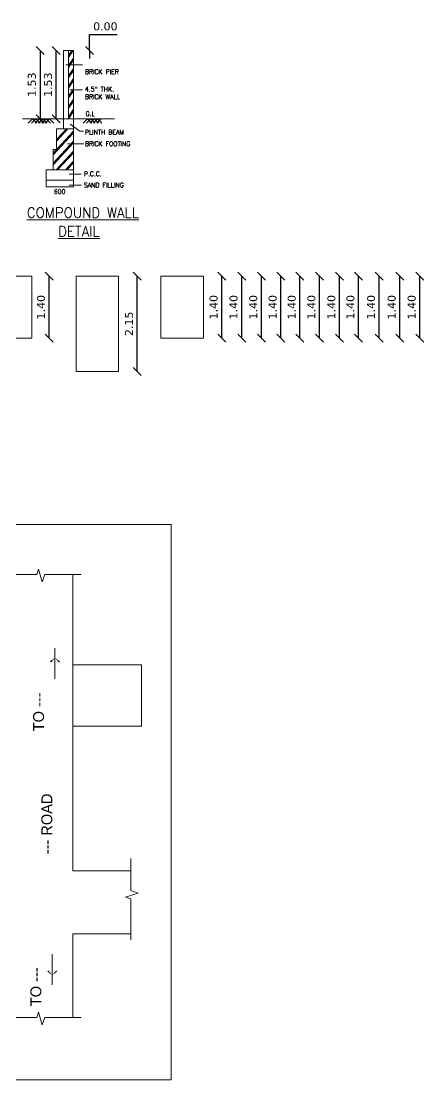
# Model space of a CAD drawing. Header units: metres. Extents: x 617 to 1370, y 693 to 852.
# Drawn here: x 1091.48 to 1100.54, y 694.39 to 718.2 of the extents above; entities that cross this region are included whole.
import ezdxf

# ---------------------------------------------------------------- set-up
doc = ezdxf.new("R2010")
doc.units = ezdxf.units.M
doc.header["$MEASUREMENT"] = 0
doc.header["$PDMODE"] = 2
doc.header["$PDSIZE"] = 50
doc.layers.get('0').update_dxf_attribs({"lineweight": 0})
doc.layers.get('Defpoints').update_dxf_attribs({"lineweight": 0})
for name, color, linetype, lineweight in [('BLK_1_FLR_1_ACROOM_1_LIGHT_VENTILATION_1', 232, 'Continuous', 0), ('BLK_1_FLR_1_ACROOM_2_LIGHT_VENTILATION_1', 232, 'Continuous', 0), ('BLK_1_FLR_1_ACROOM_2_LIGHT_VENTILATION_2', 232, 'Continuous', 0), ('BLK_1_FLR_1_ACROOM_3_LIGHT_VENTILATION_1', 232, 'Continuous', 0), ('BLK_1_FLR_1_ACROOM_4_LIGHT_VENTILATION_1', 232, 'Continuous', 0), ('BLK_1_FLR_1_ACROOM_4_LIGHT_VENTILATION_2', 232, 'Continuous', 0), ('BLK_1_FLR_1_ACROOM_5_LIGHT_VENTILATION_1', 232, 'Continuous', 0), ('BLK_1_FLR_1_ACROOM_5_LIGHT_VENTILATION_2', 232, 'Continuous', 0), ('BLK_1_FLR_1_ACROOM_6_LIGHT_VENTILATION_1', 232, 'Continuous', 0), ('BLK_1_FLR_1_ACROOM_6_LIGHT_VENTILATION_2', 232, 'Continuous', 0), ('BLK_1_FLR_1_ACROOM_6_LIGHT_VENTILATION_3', 232, 'Continuous', 0), ('BLK_1_FLR_1_ROOM_2_LIGHT_VENTILATION_1', 232, 'Continuous', 0), ('BLK_1_FLR_1_ROOM_2_LIGHT_VENTILATION_2', 232, 'Continuous', 0), ('DIM', 3, 'Continuous', 0), ('LOCATION_PLAN', 7, 'Continuous', 0), ('TEXT', 7, 'Continuous', 0), ('wall', 7, 'Continuous', 0)]:
    doc.layers.add(name, color=color, linetype=linetype, lineweight=lineweight)
doc.layers.add('COMPOUNDWALL', color=58, linetype='Continuous')
doc.layers.add('FURN', color=251, linetype='Continuous')
doc.styles.get("Standard").update_dxf_attribs({"font": 'verdana.ttf', "height": 0.18})
doc.styles.add('T', font='ROMAND.shx', dxfattribs={"width": 0.9, "height": 10})
doc.styles.add('T1', font='ROMANS.shx', dxfattribs={"width": 0.96, "height": 4})
doc.styles.add('USA TEXT', font='GOTHIC.TTF', dxfattribs={"width": 0.8})
doc.dimstyles.get("Standard").update_dxf_attribs({"dimscale": 0, "dimtxt": 0.18, "dimasz": 0.18, "dimexe": 0.18, "dimexo": 0.0625, "dimgap": 0.09, "dimtad": 1, "dimtoh": 1, "dimzin": 0, "dimdsep": 46, "dimtxsty": 'Standard', "dimblk": 'OBLIQUE', "dimcen": 0.09, "dimse1": 1, "dimse2": 1, "dimadec": 0, "dimazin": 0, "dimtfac": 1, "dimtofl": 0, "dimtmove": 0, "dimatfit": 3, "dimldrblk": 'OBLIQUE', "dimfxl": 1, "dimtolj": 1, "dimtzin": 0, "dimarcsym": 0})

# ---------------------------------------------------------------- blocks, each defined once
blk = doc.blocks.new('ARROW2')
at = {"layer": 'FURN'}
for points in [[(0, 0, 0, 1.41, 0), (-3.98, 3.98, 1.41, 1.41, 0)], [(0, 0, 0, 1.41, 0), (3.98, 3.98, 1.41, 1.41, 0)]]:
    blk.add_lwpolyline(points, format="xyseb", dxfattribs=at)
blk = doc.blocks.new('_Oblique')
at = {"color": 0, "linetype": 'ByBlock', "lineweight": -2}
blk.add_line((-0.5, -0.5), (0.5, 0.5), dxfattribs=at)
blk = doc.blocks.new('*D313')
at = {"layer": 'COMPOUNDWALL', "color": 0, "lineweight": -2}
blk.add_line((1092.269, 716.007), (1092.269, 717.54), dxfattribs=at)
at = {"layer": 'Defpoints', "color": 0}
for p in [(1092.269, 717.54), (1092.545, 717.54), (1092.545, 716.007)]:
    blk.add_point(p, dxfattribs=at)
at = {"layer": 'COMPOUNDWALL', "color": 0, "lineweight": -2, "xscale": 0.18, "yscale": 0.18, "zscale": 0.18}
for p, rotation in [((1092.269, 717.54), 90), ((1092.269, 716.007), 270)]:
    blk.add_blockref('_Oblique', p, dxfattribs=dict(at, rotation=rotation))
at = {"layer": 'COMPOUNDWALL', "color": 0, "insert": (1092.085, 716.773), "char_height": 0.18, "attachment_point": 5, "rotation": 90}
blk.add_mtext('\\A1;1.53', dxfattribs=at)
blk = doc.blocks.new('*D314')
at = {"layer": 'COMPOUNDWALL', "color": 0, "lineweight": -2}
blk.add_line((1091.905, 717.54), (1091.905, 716.007), dxfattribs=at)
at = {"layer": 'Defpoints', "color": 0}
for p in [(1092.545, 717.54), (1091.905, 716.007), (1092.545, 716.007)]:
    blk.add_point(p, dxfattribs=at)
at = {"layer": 'COMPOUNDWALL', "color": 0, "lineweight": -2, "xscale": 0.18, "yscale": 0.18, "zscale": 0.18}
for p, rotation in [((1091.905, 717.54), 90), ((1091.905, 716.007), 270)]:
    blk.add_blockref('_Oblique', p, dxfattribs=dict(at, rotation=rotation))
at = {"layer": 'COMPOUNDWALL', "color": 0, "insert": (1091.721, 716.773), "char_height": 0.18, "attachment_point": 5, "rotation": 90}
blk.add_mtext('\\A1;1.53', dxfattribs=at)
blk = doc.blocks.new('*D315')
at = {"layer": 'COMPOUNDWALL', "color": 0, "lineweight": -2}
for p, q in [((1093.02, 717.54), (1093.02, 717.9)), ((1093.02, 717.9), (1093.639, 717.9)), ((1093.02, 717.54), (1093.02, 717.36))]:
    blk.add_line(p, q, dxfattribs=at)
at = {"layer": 'Defpoints', "color": 0}
for p in [(1092.545, 717.54), (1092.545, 717.54), (1093.02, 717.54)]:
    blk.add_point(p, dxfattribs=at)
at = {"layer": 'COMPOUNDWALL', "color": 0, "lineweight": -2, "xscale": 0.18, "yscale": 0.18, "zscale": 0.18}
for rotation in [90, 270]:
    blk.add_blockref('_Oblique', (1093.02, 717.54), dxfattribs=dict(at, rotation=rotation))
at = {"layer": 'COMPOUNDWALL', "color": 0, "insert": (1093.375, 718.084), "char_height": 0.18, "attachment_point": 5}
blk.add_mtext('\\A1;0.00', dxfattribs=at)
blk = doc.blocks.new('*D345')
at = {"layer": 'BLK_1_FLR_1_ROOM_2_LIGHT_VENTILATION_1', "color": 0, "lineweight": -2}
blk.add_line((1092.112, 711.07), (1092.112, 712.467), dxfattribs=at)
at = {"layer": 'Defpoints', "color": 0}
for p in [(1091.719, 712.467), (1092.112, 712.467), (1091.719, 711.07)]:
    blk.add_point(p, dxfattribs=at)
at = {"layer": 'BLK_1_FLR_1_ROOM_2_LIGHT_VENTILATION_1', "color": 0, "lineweight": -2, "xscale": 0.18, "yscale": 0.18, "zscale": 0.18}
for p, rotation in [((1092.112, 712.467), 90), ((1092.112, 711.07), 270)]:
    blk.add_blockref('_Oblique', p, dxfattribs=dict(at, rotation=rotation))
at = {"layer": 'BLK_1_FLR_1_ROOM_2_LIGHT_VENTILATION_1', "color": 0, "insert": (1091.928, 711.768), "char_height": 0.18, "attachment_point": 5, "rotation": 90}
blk.add_mtext('\\A1;1.40', dxfattribs=at)
blk = doc.blocks.new('*D346')
at = {"layer": 'BLK_1_FLR_1_ROOM_2_LIGHT_VENTILATION_2', "color": 0, "lineweight": -2}
blk.add_line((1094.093, 710.32), (1094.093, 712.467), dxfattribs=at)
at = {"layer": 'Defpoints', "color": 0}
for p in [(1093.674, 712.467), (1094.093, 712.467), (1093.674, 710.32)]:
    blk.add_point(p, dxfattribs=at)
at = {"layer": 'BLK_1_FLR_1_ROOM_2_LIGHT_VENTILATION_2', "color": 0, "lineweight": -2, "xscale": 0.18, "yscale": 0.18, "zscale": 0.18}
for p, rotation in [((1094.093, 712.467), 90), ((1094.093, 710.32), 270)]:
    blk.add_blockref('_Oblique', p, dxfattribs=dict(at, rotation=rotation))
at = {"layer": 'BLK_1_FLR_1_ROOM_2_LIGHT_VENTILATION_2', "color": 0, "insert": (1093.909, 711.393), "char_height": 0.18, "attachment_point": 5, "rotation": 90}
blk.add_mtext('\\A1;2.15', dxfattribs=at)
blk = doc.blocks.new('*D347')
at = {"layer": 'BLK_1_FLR_1_ACROOM_1_LIGHT_VENTILATION_1', "color": 0, "lineweight": -2}
blk.add_line((1095.995, 711.07), (1095.995, 712.467), dxfattribs=at)
at = {"layer": 'Defpoints', "color": 0}
for p in [(1095.584, 712.467), (1095.995, 712.467), (1095.584, 711.07)]:
    blk.add_point(p, dxfattribs=at)
at = {"layer": 'BLK_1_FLR_1_ACROOM_1_LIGHT_VENTILATION_1', "color": 0, "lineweight": -2, "xscale": 0.18, "yscale": 0.18, "zscale": 0.18}
for p, rotation in [((1095.995, 712.467), 90), ((1095.995, 711.07), 270)]:
    blk.add_blockref('_Oblique', p, dxfattribs=dict(at, rotation=rotation))
at = {"layer": 'BLK_1_FLR_1_ACROOM_1_LIGHT_VENTILATION_1', "color": 0, "insert": (1095.811, 711.768), "char_height": 0.18, "attachment_point": 5, "rotation": 90}
blk.add_mtext('\\A1;1.40', dxfattribs=at)
blk = doc.blocks.new('*D348')
at = {"layer": 'BLK_1_FLR_1_ACROOM_2_LIGHT_VENTILATION_1', "color": 0, "lineweight": -2}
blk.add_line((1096.445, 711.07), (1096.445, 712.467), dxfattribs=at)
at = {"layer": 'Defpoints', "color": 0}
for p in [(1095.584, 712.467), (1096.445, 712.467), (1095.584, 711.07)]:
    blk.add_point(p, dxfattribs=at)
at = {"layer": 'BLK_1_FLR_1_ACROOM_2_LIGHT_VENTILATION_1', "color": 0, "lineweight": -2, "xscale": 0.18, "yscale": 0.18, "zscale": 0.18}
for p, rotation in [((1096.445, 712.467), 90), ((1096.445, 711.07), 270)]:
    blk.add_blockref('_Oblique', p, dxfattribs=dict(at, rotation=rotation))
at = {"layer": 'BLK_1_FLR_1_ACROOM_2_LIGHT_VENTILATION_1', "color": 0, "insert": (1096.261, 711.768), "char_height": 0.18, "attachment_point": 5, "rotation": 90}
blk.add_mtext('\\A1;1.40', dxfattribs=at)
blk = doc.blocks.new('*D349')
at = {"layer": 'BLK_1_FLR_1_ACROOM_2_LIGHT_VENTILATION_2', "color": 0, "lineweight": -2}
blk.add_line((1096.888, 711.07), (1096.888, 712.467), dxfattribs=at)
at = {"layer": 'Defpoints', "color": 0}
for p in [(1095.584, 712.467), (1096.888, 712.467), (1095.584, 711.07)]:
    blk.add_point(p, dxfattribs=at)
at = {"layer": 'BLK_1_FLR_1_ACROOM_2_LIGHT_VENTILATION_2', "color": 0, "lineweight": -2, "xscale": 0.18, "yscale": 0.18, "zscale": 0.18}
for p, rotation in [((1096.888, 712.467), 90), ((1096.888, 711.07), 270)]:
    blk.add_blockref('_Oblique', p, dxfattribs=dict(at, rotation=rotation))
at = {"layer": 'BLK_1_FLR_1_ACROOM_2_LIGHT_VENTILATION_2', "color": 0, "insert": (1096.705, 711.768), "char_height": 0.18, "attachment_point": 5, "rotation": 90}
blk.add_mtext('\\A1;1.40', dxfattribs=at)
blk = doc.blocks.new('*D350')
at = {"layer": 'BLK_1_FLR_1_ACROOM_3_LIGHT_VENTILATION_1', "color": 0, "lineweight": -2}
blk.add_line((1097.324, 711.07), (1097.324, 712.467), dxfattribs=at)
at = {"layer": 'Defpoints', "color": 0}
for p in [(1095.584, 712.467), (1097.324, 712.467), (1095.584, 711.07)]:
    blk.add_point(p, dxfattribs=at)
at = {"layer": 'BLK_1_FLR_1_ACROOM_3_LIGHT_VENTILATION_1', "color": 0, "lineweight": -2, "xscale": 0.18, "yscale": 0.18, "zscale": 0.18}
for p, rotation in [((1097.324, 712.467), 90), ((1097.324, 711.07), 270)]:
    blk.add_blockref('_Oblique', p, dxfattribs=dict(at, rotation=rotation))
at = {"layer": 'BLK_1_FLR_1_ACROOM_3_LIGHT_VENTILATION_1', "color": 0, "insert": (1097.141, 711.768), "char_height": 0.18, "attachment_point": 5, "rotation": 90}
blk.add_mtext('\\A1;1.40', dxfattribs=at)
blk = doc.blocks.new('*D351')
at = {"layer": 'BLK_1_FLR_1_ACROOM_4_LIGHT_VENTILATION_1', "color": 0, "lineweight": -2}
blk.add_line((1097.753, 711.07), (1097.753, 712.467), dxfattribs=at)
at = {"layer": 'Defpoints', "color": 0}
for p in [(1095.584, 712.467), (1097.753, 712.467), (1095.584, 711.07)]:
    blk.add_point(p, dxfattribs=at)
at = {"layer": 'BLK_1_FLR_1_ACROOM_4_LIGHT_VENTILATION_1', "color": 0, "lineweight": -2, "xscale": 0.18, "yscale": 0.18, "zscale": 0.18}
for p, rotation in [((1097.753, 712.467), 90), ((1097.753, 711.07), 270)]:
    blk.add_blockref('_Oblique', p, dxfattribs=dict(at, rotation=rotation))
at = {"layer": 'BLK_1_FLR_1_ACROOM_4_LIGHT_VENTILATION_1', "color": 0, "insert": (1097.57, 711.768), "char_height": 0.18, "attachment_point": 5, "rotation": 90}
blk.add_mtext('\\A1;1.40', dxfattribs=at)
blk = doc.blocks.new('*D352')
at = {"layer": 'BLK_1_FLR_1_ACROOM_4_LIGHT_VENTILATION_2', "color": 0, "lineweight": -2}
blk.add_line((1098.196, 711.07), (1098.196, 712.467), dxfattribs=at)
at = {"layer": 'Defpoints', "color": 0}
for p in [(1095.584, 712.467), (1098.196, 712.467), (1095.584, 711.07)]:
    blk.add_point(p, dxfattribs=at)
at = {"layer": 'BLK_1_FLR_1_ACROOM_4_LIGHT_VENTILATION_2', "color": 0, "lineweight": -2, "xscale": 0.18, "yscale": 0.18, "zscale": 0.18}
for p, rotation in [((1098.196, 712.467), 90), ((1098.196, 711.07), 270)]:
    blk.add_blockref('_Oblique', p, dxfattribs=dict(at, rotation=rotation))
at = {"layer": 'BLK_1_FLR_1_ACROOM_4_LIGHT_VENTILATION_2', "color": 0, "insert": (1098.013, 711.768), "char_height": 0.18, "attachment_point": 5, "rotation": 90}
blk.add_mtext('\\A1;1.40', dxfattribs=at)
blk = doc.blocks.new('*D353')
at = {"layer": 'BLK_1_FLR_1_ACROOM_5_LIGHT_VENTILATION_1', "color": 0, "lineweight": -2}
blk.add_line((1098.646, 711.07), (1098.646, 712.467), dxfattribs=at)
at = {"layer": 'Defpoints', "color": 0}
for p in [(1095.584, 712.467), (1098.646, 712.467), (1095.584, 711.07)]:
    blk.add_point(p, dxfattribs=at)
at = {"layer": 'BLK_1_FLR_1_ACROOM_5_LIGHT_VENTILATION_1', "color": 0, "lineweight": -2, "xscale": 0.18, "yscale": 0.18, "zscale": 0.18}
for p, rotation in [((1098.646, 712.467), 90), ((1098.646, 711.07), 270)]:
    blk.add_blockref('_Oblique', p, dxfattribs=dict(at, rotation=rotation))
at = {"layer": 'BLK_1_FLR_1_ACROOM_5_LIGHT_VENTILATION_1', "color": 0, "insert": (1098.463, 711.768), "char_height": 0.18, "attachment_point": 5, "rotation": 90}
blk.add_mtext('\\A1;1.40', dxfattribs=at)
blk = doc.blocks.new('*D354')
at = {"layer": 'BLK_1_FLR_1_ACROOM_5_LIGHT_VENTILATION_2', "color": 0, "lineweight": -2}
blk.add_line((1099.075, 711.07), (1099.075, 712.467), dxfattribs=at)
at = {"layer": 'Defpoints', "color": 0}
for p in [(1095.584, 712.467), (1099.075, 712.467), (1095.584, 711.07)]:
    blk.add_point(p, dxfattribs=at)
at = {"layer": 'BLK_1_FLR_1_ACROOM_5_LIGHT_VENTILATION_2', "color": 0, "lineweight": -2, "xscale": 0.18, "yscale": 0.18, "zscale": 0.18}
for p, rotation in [((1099.075, 712.467), 90), ((1099.075, 711.07), 270)]:
    blk.add_blockref('_Oblique', p, dxfattribs=dict(at, rotation=rotation))
at = {"layer": 'BLK_1_FLR_1_ACROOM_5_LIGHT_VENTILATION_2', "color": 0, "insert": (1098.892, 711.768), "char_height": 0.18, "attachment_point": 5, "rotation": 90}
blk.add_mtext('\\A1;1.40', dxfattribs=at)
blk = doc.blocks.new('*D355')
at = {"layer": 'BLK_1_FLR_1_ACROOM_6_LIGHT_VENTILATION_1', "color": 0, "lineweight": -2}
blk.add_line((1099.539, 711.07), (1099.539, 712.467), dxfattribs=at)
at = {"layer": 'Defpoints', "color": 0}
for p in [(1095.584, 712.467), (1099.539, 712.467), (1095.584, 711.07)]:
    blk.add_point(p, dxfattribs=at)
at = {"layer": 'BLK_1_FLR_1_ACROOM_6_LIGHT_VENTILATION_1', "color": 0, "lineweight": -2, "xscale": 0.18, "yscale": 0.18, "zscale": 0.18}
for p, rotation in [((1099.539, 712.467), 90), ((1099.539, 711.07), 270)]:
    blk.add_blockref('_Oblique', p, dxfattribs=dict(at, rotation=rotation))
at = {"layer": 'BLK_1_FLR_1_ACROOM_6_LIGHT_VENTILATION_1', "color": 0, "insert": (1099.356, 711.768), "char_height": 0.18, "attachment_point": 5, "rotation": 90}
blk.add_mtext('\\A1;1.40', dxfattribs=at)
blk = doc.blocks.new('*D356')
at = {"layer": 'BLK_1_FLR_1_ACROOM_6_LIGHT_VENTILATION_2', "color": 0, "lineweight": -2}
blk.add_line((1100.004, 711.07), (1100.004, 712.467), dxfattribs=at)
at = {"layer": 'Defpoints', "color": 0}
for p in [(1095.584, 712.467), (1100.004, 712.467), (1095.584, 711.07)]:
    blk.add_point(p, dxfattribs=at)
at = {"layer": 'BLK_1_FLR_1_ACROOM_6_LIGHT_VENTILATION_2', "color": 0, "lineweight": -2, "xscale": 0.18, "yscale": 0.18, "zscale": 0.18}
for p, rotation in [((1100.004, 712.467), 90), ((1100.004, 711.07), 270)]:
    blk.add_blockref('_Oblique', p, dxfattribs=dict(at, rotation=rotation))
at = {"layer": 'BLK_1_FLR_1_ACROOM_6_LIGHT_VENTILATION_2', "color": 0, "insert": (1099.82, 711.768), "char_height": 0.18, "attachment_point": 5, "rotation": 90}
blk.add_mtext('\\A1;1.40', dxfattribs=at)
blk = doc.blocks.new('*D357')
at = {"layer": 'BLK_1_FLR_1_ACROOM_6_LIGHT_VENTILATION_3', "color": 0, "lineweight": -2}
blk.add_line((1100.454, 711.07), (1100.454, 712.467), dxfattribs=at)
at = {"layer": 'Defpoints', "color": 0}
for p in [(1095.584, 712.467), (1100.454, 712.467), (1095.584, 711.07)]:
    blk.add_point(p, dxfattribs=at)
at = {"layer": 'BLK_1_FLR_1_ACROOM_6_LIGHT_VENTILATION_3', "color": 0, "lineweight": -2, "xscale": 0.18, "yscale": 0.18, "zscale": 0.18}
for p, rotation in [((1100.454, 712.467), 90), ((1100.454, 711.07), 270)]:
    blk.add_blockref('_Oblique', p, dxfattribs=dict(at, rotation=rotation))
at = {"layer": 'BLK_1_FLR_1_ACROOM_6_LIGHT_VENTILATION_3', "color": 0, "insert": (1100.27, 711.768), "char_height": 0.18, "attachment_point": 5, "rotation": 90}
blk.add_mtext('\\A1;1.40', dxfattribs=at)

msp = doc.modelspace()

# ---------------------------------------------------------------- linework, layer by layer
for p, q in [((1092.646, 705.755), (1092.646, 699.092)), ((1092.241, 703.411), (1092.241, 704.101)), ((1093.949, 699.092), (1092.646, 699.092)), ((1092.646, 697.674), (1092.646, 695.79)), ((1093.949, 697.674), (1092.646, 697.674)), ((1092.18, 697.212), (1092.18, 696.523))]:
    msp.add_line(p, q)
for points in [[(1090.761, 712.467), (1091.719, 712.467), (1091.719, 711.07), (1090.761, 711.07)], [(1092.716, 712.467), (1093.674, 712.467), (1093.674, 710.32), (1092.716, 710.32)], [(1094.625, 712.467), (1095.584, 712.467), (1095.584, 711.07), (1094.625, 711.07)], [(1092.646, 702.344), (1094.189, 702.344), (1094.189, 703.724), (1092.646, 703.724)]]:
    msp.add_lwpolyline(points, close=True)
for points in [[(1091.299, 705.755), (1091.834, 705.755), (1091.868, 705.876), (1091.955, 705.591), (1092.015, 705.755), (1092.828, 705.755)], [(1093.949, 697.536), (1093.949, 698.462), (1093.828, 698.496), (1094.113, 698.583), (1093.949, 698.643), (1093.949, 699.368)], [(1091.299, 695.79), (1091.834, 695.79), (1091.868, 695.91), (1091.955, 695.626), (1092.015, 695.79), (1092.828, 695.79)]]:
    msp.add_lwpolyline(points)
at = {"layer": 'DIM'}
for p, q in [((1092.43, 717.54), (1092.43, 716.007)), ((1092.545, 717.54), (1092.43, 717.54)), ((1092.545, 717.387), (1092.65, 717.54)), ((1092.545, 717.432), (1092.619, 717.54)), ((1092.545, 717.202), (1092.66, 717.369)), ((1092.545, 717.157), (1092.66, 717.324)), ((1092.489, 717.218), (1092.86, 717.218)), ((1092.545, 716.972), (1092.66, 717.139)), ((1092.545, 716.927), (1092.66, 717.094)), ((1092.545, 716.742), (1092.66, 716.909)), ((1092.545, 716.697), (1092.66, 716.864)), ((1092.545, 716.512), (1092.66, 716.679)), ((1092.545, 716.467), (1092.66, 716.634)), ((1092.578, 716.66), (1092.86, 716.66)), ((1092.545, 716.282), (1092.66, 716.449)), ((1092.545, 716.237), (1092.66, 716.404)), ((1092.545, 716.052), (1092.66, 716.219)), ((1092.545, 716.007), (1092.66, 716.174)), ((1091.639, 715.905), (1091.736, 716.007)), ((1091.715, 715.905), (1091.812, 716.007)), ((1091.833, 715.905), (1091.736, 716.007)), ((1091.792, 715.905), (1091.889, 716.007)), ((1091.91, 715.905), (1091.812, 716.007)), ((1091.869, 715.905), (1091.966, 716.007)), ((1091.986, 715.905), (1091.889, 716.007)), ((1091.945, 715.905), (1092.042, 716.007)), ((1092.063, 715.905), (1091.966, 716.007)), ((1092.022, 715.905), (1092.119, 716.007)), ((1092.14, 715.905), (1092.042, 716.007)), ((1092.216, 715.905), (1092.119, 716.007)), ((1092.582, 715.882), (1092.801, 715.731)), ((1092.873, 715.905), (1092.97, 716.007)), ((1092.95, 715.905), (1093.047, 716.007)), ((1093.067, 715.905), (1092.97, 716.007)), ((1093.026, 715.905), (1093.124, 716.007)), ((1093.144, 715.905), (1093.047, 716.007)), ((1093.103, 715.905), (1093.2, 716.007)), ((1093.221, 715.905), (1093.124, 716.007)), ((1093.18, 715.905), (1093.277, 716.007)), ((1093.297, 715.905), (1093.2, 716.007)), ((1092.2, 715.235), (1092.66, 715.726)), ((1092.2, 715.197), (1092.66, 715.688)), ((1092.276, 715.503), (1092.533, 715.777)), ((1092.276, 715.541), (1092.497, 715.777)), ((1092.801, 715.731), (1092.884, 715.731)), ((1092.2, 715.011), (1092.66, 715.501)), ((1092.2, 714.973), (1092.66, 715.464)), ((1092.522, 715.445), (1092.891, 715.445)), ((1092.266, 714.857), (1092.66, 715.277)), ((1092.301, 714.857), (1092.66, 715.24)), ((1092.476, 714.857), (1092.66, 715.053)), ((1092.511, 714.857), (1092.66, 715.016)), ((1092.559, 714.759), (1092.831, 714.759)), ((1092.559, 714.511), (1092.838, 714.511))]:
    msp.add_line(p, q, dxfattribs=at)
at = {"layer": 'LOCATION_PLAN'}
msp.add_lwpolyline([(1076.647, 706.881), (1094.86, 706.881), (1094.86, 694.388), (1076.647, 694.388)], close=True, dxfattribs=at)
at = {"layer": 'wall'}
for p, q in [((1092.545, 717.54), (1092.545, 716.007)), ((1092.66, 717.54), (1092.545, 717.54)), ((1092.66, 716.007), (1092.66, 717.54)), ((1092.43, 716.007), (1091.51, 716.007)), ((1092.66, 716.007), (1092.43, 716.007)), ((1092.43, 716.007), (1092.43, 715.777)), ((1092.66, 715.777), (1092.66, 716.007)), ((1092.66, 716.007), (1093.58, 716.007)), ((1092.66, 715.777), (1092.276, 715.777)), ((1092.276, 715.777), (1092.276, 715.317)), ((1092.66, 715.317), (1092.66, 715.777)), ((1092.276, 715.317), (1092.2, 715.317)), ((1092.2, 715.317), (1092.2, 714.857)), ((1092.66, 714.857), (1092.66, 715.317)), ((1092.66, 714.857), (1092.046, 714.857)), ((1092.046, 714.857), (1092.046, 714.473)), ((1092.66, 714.473), (1092.66, 714.857)), ((1092.66, 714.627), (1092.046, 714.627)), ((1092.046, 714.473), (1092.66, 714.473))]:
    msp.add_line(p, q, dxfattribs=at)

# ---------------------------------------------------------------- block references
at = {"xscale": 0.0251595259800088, "yscale": 0.0251595259800088, "zscale": 0.0251595259800088, "rotation": 180}
msp.add_blockref('ARROW2', (1092.241, 703.886), dxfattribs=at)
at = {"xscale": -0.0251595259800088, "yscale": 0.0251595259800088, "zscale": 0.0251595259799444}
msp.add_blockref('ARROW2', (1092.18, 696.738), dxfattribs=at)

# ---------------------------------------------------------------- texts
at = {"style": 'USA TEXT'}
for s, p in [('TO ---', (1091.994, 702.228)), ('--- ROAD', (1092.18, 699.461)), ('TO ---', (1091.933, 696.044))]:
    msp.add_text(s, height=0.2453, rotation=90, dxfattribs=at).set_placement(p)
at = {"layer": 'DIM', "style": 'T1', "width": 0.96}
for s, height, p in [('BRICK PIER', 0.1048, (1092.915, 717.013)), ('4.5" THK.', 0.1048, (1092.915, 716.62)), ('BRICK WALL', 0.1048, (1092.915, 716.451)), ('G.L', 0.1048, (1092.931, 716.067)), ('PLINTH BEAM', 0.10478, (1092.915, 715.654)), ('BRICK FOOTING', 0.10478, (1092.915, 715.393)), ('P.C.C.', 0.1048, (1092.893, 714.716)), ('SAND FILLING', 0.10478, (1092.893, 714.462)), ('600', 0.1048, (1092.217, 714.315))]:
    msp.add_text(s, height=height, dxfattribs=at).set_placement(p)
at = {"layer": 'TEXT', "color": 5, "style": 'T', "width": 0.96}
for s, p in [('%%UCOMPOUND WALL%%U', (1091.606, 713.78)), ('%%UDETAIL%%U', (1092.312, 713.359))]:
    msp.add_text(s, height=0.22957, dxfattribs=at).set_placement(p)

# ---------------------------------------------------------------- dimensions: what is measured, and where the dimension line sits
at = {"layer": 'BLK_1_FLR_1_ACROOM_1_LIGHT_VENTILATION_1'}
dim = msp.add_linear_dim(base=(1095.995, 712.467), p1=(1095.584, 711.07), p2=(1095.584, 712.467), angle=90, dimstyle='Standard', override={"dimscale": 1}, dxfattribs=at)
dim.commit()
dim.dimension.update_dxf_attribs({"geometry": '*D347', "text_midpoint": (1095.811, 711.768)})
at = {"layer": 'BLK_1_FLR_1_ACROOM_2_LIGHT_VENTILATION_1'}
dim = msp.add_linear_dim(base=(1096.445, 712.467), p1=(1095.584, 711.07), p2=(1095.584, 712.467), angle=90, dimstyle='Standard', override={"dimscale": 1}, dxfattribs=at)
dim.commit()
dim.dimension.update_dxf_attribs({"geometry": '*D348', "text_midpoint": (1096.261, 711.768)})
at = {"layer": 'BLK_1_FLR_1_ACROOM_2_LIGHT_VENTILATION_2'}
dim = msp.add_linear_dim(base=(1096.888, 712.467), p1=(1095.584, 711.07), p2=(1095.584, 712.467), angle=90, dimstyle='Standard', override={"dimscale": 1}, dxfattribs=at)
dim.commit()
dim.dimension.update_dxf_attribs({"geometry": '*D349', "text_midpoint": (1096.705, 711.768)})
at = {"layer": 'BLK_1_FLR_1_ACROOM_3_LIGHT_VENTILATION_1'}
dim = msp.add_linear_dim(base=(1097.324, 712.467), p1=(1095.584, 711.07), p2=(1095.584, 712.467), angle=90, dimstyle='Standard', override={"dimscale": 1}, dxfattribs=at)
dim.commit()
dim.dimension.update_dxf_attribs({"geometry": '*D350', "text_midpoint": (1097.141, 711.768)})
at = {"layer": 'BLK_1_FLR_1_ACROOM_4_LIGHT_VENTILATION_1'}
dim = msp.add_linear_dim(base=(1097.753, 712.467), p1=(1095.584, 711.07), p2=(1095.584, 712.467), angle=90, dimstyle='Standard', override={"dimscale": 1}, dxfattribs=at)
dim.commit()
dim.dimension.update_dxf_attribs({"geometry": '*D351', "text_midpoint": (1097.57, 711.768)})
at = {"layer": 'BLK_1_FLR_1_ACROOM_4_LIGHT_VENTILATION_2'}
dim = msp.add_linear_dim(base=(1098.196, 712.467), p1=(1095.584, 711.07), p2=(1095.584, 712.467), angle=90, dimstyle='Standard', override={"dimscale": 1}, dxfattribs=at)
dim.commit()
dim.dimension.update_dxf_attribs({"geometry": '*D352', "text_midpoint": (1098.013, 711.768)})
at = {"layer": 'BLK_1_FLR_1_ACROOM_5_LIGHT_VENTILATION_1'}
dim = msp.add_linear_dim(base=(1098.646, 712.467), p1=(1095.584, 711.07), p2=(1095.584, 712.467), angle=90, dimstyle='Standard', override={"dimscale": 1}, dxfattribs=at)
dim.commit()
dim.dimension.update_dxf_attribs({"geometry": '*D353', "text_midpoint": (1098.463, 711.768)})
at = {"layer": 'BLK_1_FLR_1_ACROOM_5_LIGHT_VENTILATION_2'}
dim = msp.add_linear_dim(base=(1099.075, 712.467), p1=(1095.584, 711.07), p2=(1095.584, 712.467), angle=90, dimstyle='Standard', override={"dimscale": 1}, dxfattribs=at)
dim.commit()
dim.dimension.update_dxf_attribs({"geometry": '*D354', "text_midpoint": (1098.892, 711.768)})
at = {"layer": 'BLK_1_FLR_1_ACROOM_6_LIGHT_VENTILATION_1'}
dim = msp.add_linear_dim(base=(1099.539, 712.467), p1=(1095.584, 711.07), p2=(1095.584, 712.467), angle=90, dimstyle='Standard', override={"dimscale": 1}, dxfattribs=at)
dim.commit()
dim.dimension.update_dxf_attribs({"geometry": '*D355', "text_midpoint": (1099.356, 711.768)})
at = {"layer": 'BLK_1_FLR_1_ACROOM_6_LIGHT_VENTILATION_2'}
dim = msp.add_linear_dim(base=(1100.004, 712.467), p1=(1095.584, 711.07), p2=(1095.584, 712.467), angle=90, dimstyle='Standard', override={"dimscale": 1}, dxfattribs=at)
dim.commit()
dim.dimension.update_dxf_attribs({"geometry": '*D356', "text_midpoint": (1099.82, 711.768)})
at = {"layer": 'BLK_1_FLR_1_ACROOM_6_LIGHT_VENTILATION_3'}
dim = msp.add_linear_dim(base=(1100.454, 712.467), p1=(1095.584, 711.07), p2=(1095.584, 712.467), angle=90, dimstyle='Standard', override={"dimscale": 1}, dxfattribs=at)
dim.commit()
dim.dimension.update_dxf_attribs({"geometry": '*D357', "text_midpoint": (1100.27, 711.768)})
at = {"layer": 'BLK_1_FLR_1_ROOM_2_LIGHT_VENTILATION_1'}
dim = msp.add_linear_dim(base=(1092.112, 712.467), p1=(1091.719, 711.07), p2=(1091.719, 712.467), angle=90, dimstyle='Standard', override={"dimscale": 1}, dxfattribs=at)
dim.commit()
dim.dimension.update_dxf_attribs({"geometry": '*D345', "text_midpoint": (1091.928, 711.768)})
at = {"layer": 'BLK_1_FLR_1_ROOM_2_LIGHT_VENTILATION_2'}
dim = msp.add_linear_dim(base=(1094.093, 712.467), p1=(1093.674, 710.32), p2=(1093.674, 712.467), angle=90, dimstyle='Standard', override={"dimscale": 1}, dxfattribs=at)
dim.commit()
dim.dimension.update_dxf_attribs({"geometry": '*D346', "text_midpoint": (1093.909, 711.393)})
at = {"layer": 'COMPOUNDWALL', "color": 3}
dim = msp.add_linear_dim(base=(1093.019959537, 717.540141562), p1=(1092.544686158, 717.540141562), p2=(1092.544686158, 717.540141562), angle=90, dimstyle='Standard', override={"dimscale": 1}, dxfattribs=at)
dim.commit()
dim.dimension.update_dxf_attribs({"geometry": '*D315', "text_midpoint": (1093.374640531, 718.0838286)})
at = {"layer": 'COMPOUNDWALL', "color": 2}
dim = msp.add_linear_dim(base=(1091.905, 716.007), p1=(1092.545, 717.54), p2=(1092.545, 716.007), angle=90, dimstyle='Standard', override={"dimscale": 1}, dxfattribs=at)
dim.commit()
dim.dimension.update_dxf_attribs({"geometry": '*D314', "text_midpoint": (1091.721, 716.773)})
at = {"layer": 'COMPOUNDWALL', "color": 1}
dim = msp.add_linear_dim(base=(1092.269, 717.54), p1=(1092.545, 716.007), p2=(1092.545, 717.54), angle=90, dimstyle='Standard', override={"dimscale": 1}, dxfattribs=at)
dim.commit()
dim.dimension.update_dxf_attribs({"geometry": '*D313', "text_midpoint": (1092.085, 716.773)})

doc.saveas('drawing.dxf')
